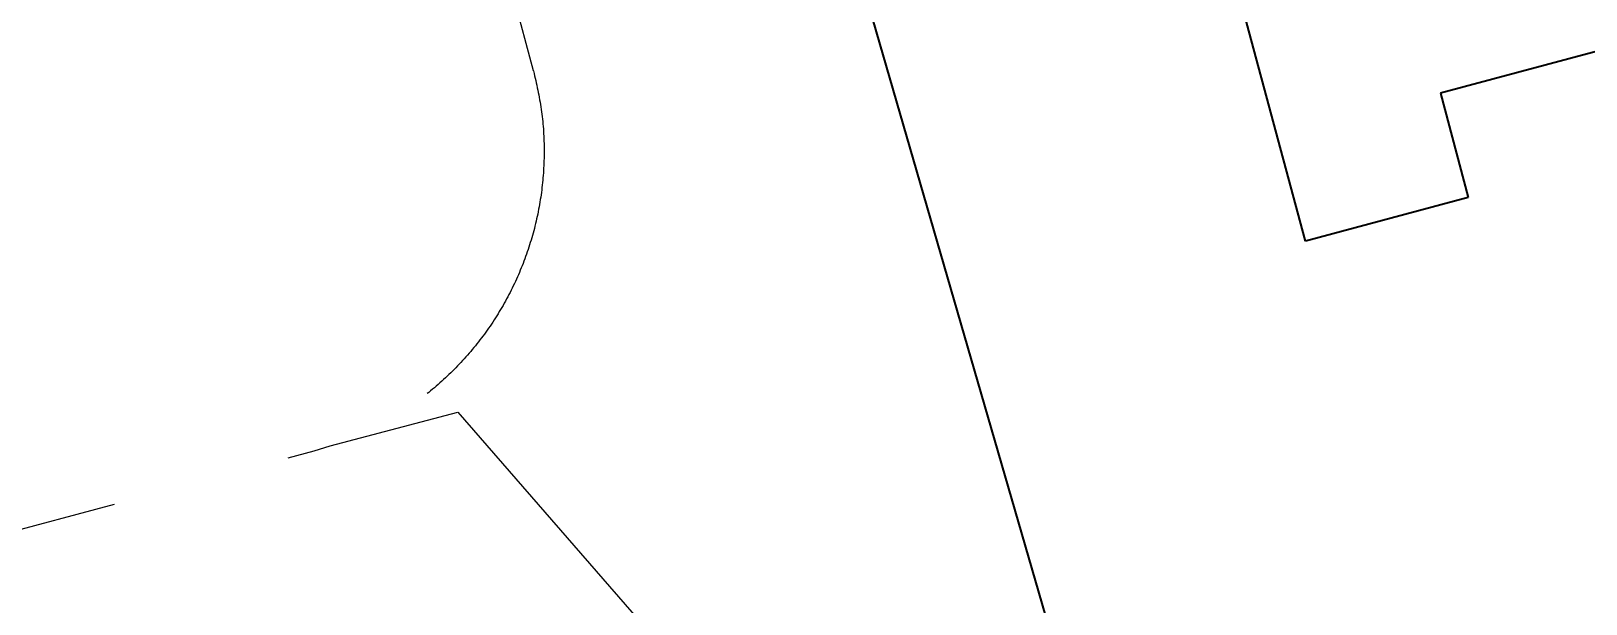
# Model space of a CAD drawing. Header units: millimetres. Extents: x 861 to 27901, y 673 to 17923.
# Drawn here: x 11738.5 to 11921.2, y 5999.2 to 6066.6 of the extents above; entities that cross this region are included whole.
import ezdxf

# ---------------------------------------------------------------- set-up
doc = ezdxf.new("R2010")
doc.units = ezdxf.units.MM
doc.header["$LTSCALE"] = 33.3
doc.linetypes.add('HIDDEN', pattern=[1.905, 1.27, -0.635])
doc.layers.add('CAPA_1', color=7, linetype='Continuous')
doc.styles.add('SLDTEXTSTYLE0', font='TXT', dxfattribs={"width": 0.75})
doc.dimstyles.new('SLDDIMSTYLE0', dxfattribs={"dimtxt": 66.6, "dimasz": 66.6, "dimexe": 0, "dimexo": 0.0625, "dimgap": 16.65, "dimtad": 2, "dimdec": 0, "dimlfac": 1.261261, "dimrnd": 1e-09, "dimzin": 12, "dimdsep": 46, "dimtxsty": 'SLDTEXTSTYLE0', "dimsah": 1, "dimcen": 0.09, "dimadec": 0, "dimazin": 3, "dimtfac": 1, "dimtdec": 0, "dimtofl": 0, "dimtmove": 0, "dimatfit": 3, "dimfxl": 1, "dimfrac": 2, "dimtolj": 1, "dimtzin": 12, "dimarcsym": 0})

# ---------------------------------------------------------------- blocks, each defined once
blk = doc.blocks.new('_D_13')
at = {"layer": 'CAPA_1', "transparency": 16777216}
for p, q in [((9823.17, 6912.25), (14695.32, 6912.25)), ((14662.02, 6912.25), (14662.02, 5357.98)), ((14240.18, 5357.98), (14695.32, 5357.98))]:
    blk.add_line(p, q, dxfattribs=at)
for points in [[(14662.02, 6912.25), (14651.77, 6845.65), (14672.27, 6845.65)], [(14662.02, 5357.98), (14672.27, 5424.58), (14651.77, 5424.58)]]:
    blk.add_solid(points, dxfattribs=at)
at = {"layer": 'CAPA_1', "transparency": 16777216, "insert": (14576.17, 6036.69), "char_height": 66.6, "attachment_point": 1, "rotation": 90, "style": 'SLDTEXTSTYLE0'}
blk.add_mtext('1960', dxfattribs=at)

msp = doc.modelspace()

# ---------------------------------------------------------------- linework, layer by layer
at = {"color": 7, "linetype": 'Continuous', "lineweight": 25}
for p, q in [((11877.99, 5928.09), (11774.13, 6286.46)), ((11888.27, 6041.94), (11835.74, 6237.99)), ((11973.06, 6077.79), (11904.14, 6059.32)), ((11904.14, 6059.32), (11907.42, 6047.07)), ((11907.42, 6047.07), (11888.27, 6041.94))]:
    msp.add_line(p, q, dxfattribs=at)
at = {"color": 1, "linetype": 'HIDDEN', "lineweight": 18}
for p, q in [((11797.55, 6061.94), (11767.18, 6175.29)), ((11773.65, 6017.84), (11788.64, 6021.8)), ((11788.64, 6021.8), (11870.06, 5928.24)), ((11707.43, 6000.04), (11771.76, 6017.27)), ((11771.76, 6017.27), (11773.65, 6017.84))]:
    msp.add_line(p, q, dxfattribs=at)
msp.add_open_spline([(11797.55, 6061.94), (11797.89, 6060.44), (11798.58, 6057.45), (11798.88, 6052.83), (11798.64, 6048.22), (11797.81, 6043.68), (11796.41, 6039.27), (11794.47, 6035.08), (11792.02, 6031.17), (11789.09, 6027.6), (11785.74, 6024.42), (11782.01, 6021.7), (11777.98, 6019.43), (11775.1, 6018.37), (11773.65, 6017.84)], degree=3, dxfattribs=at)

# ---------------------------------------------------------------- dimensions: what is measured, and where the dimension line sits
at = {"layer": 'CAPA_1'}
dim = msp.add_linear_dim(base=(14662.02, 5357.98), p1=(9780.88, 6912.25), p2=(14197.89, 5357.98), angle=90, dimstyle='SLDDIMSTYLE0', dxfattribs=at)
dim.commit()
dim.dimension.update_dxf_attribs({"geometry": '_D_13', "text_midpoint": (14662.02, 6135.11), "dimtype": 160})

doc.saveas('drawing.dxf')
